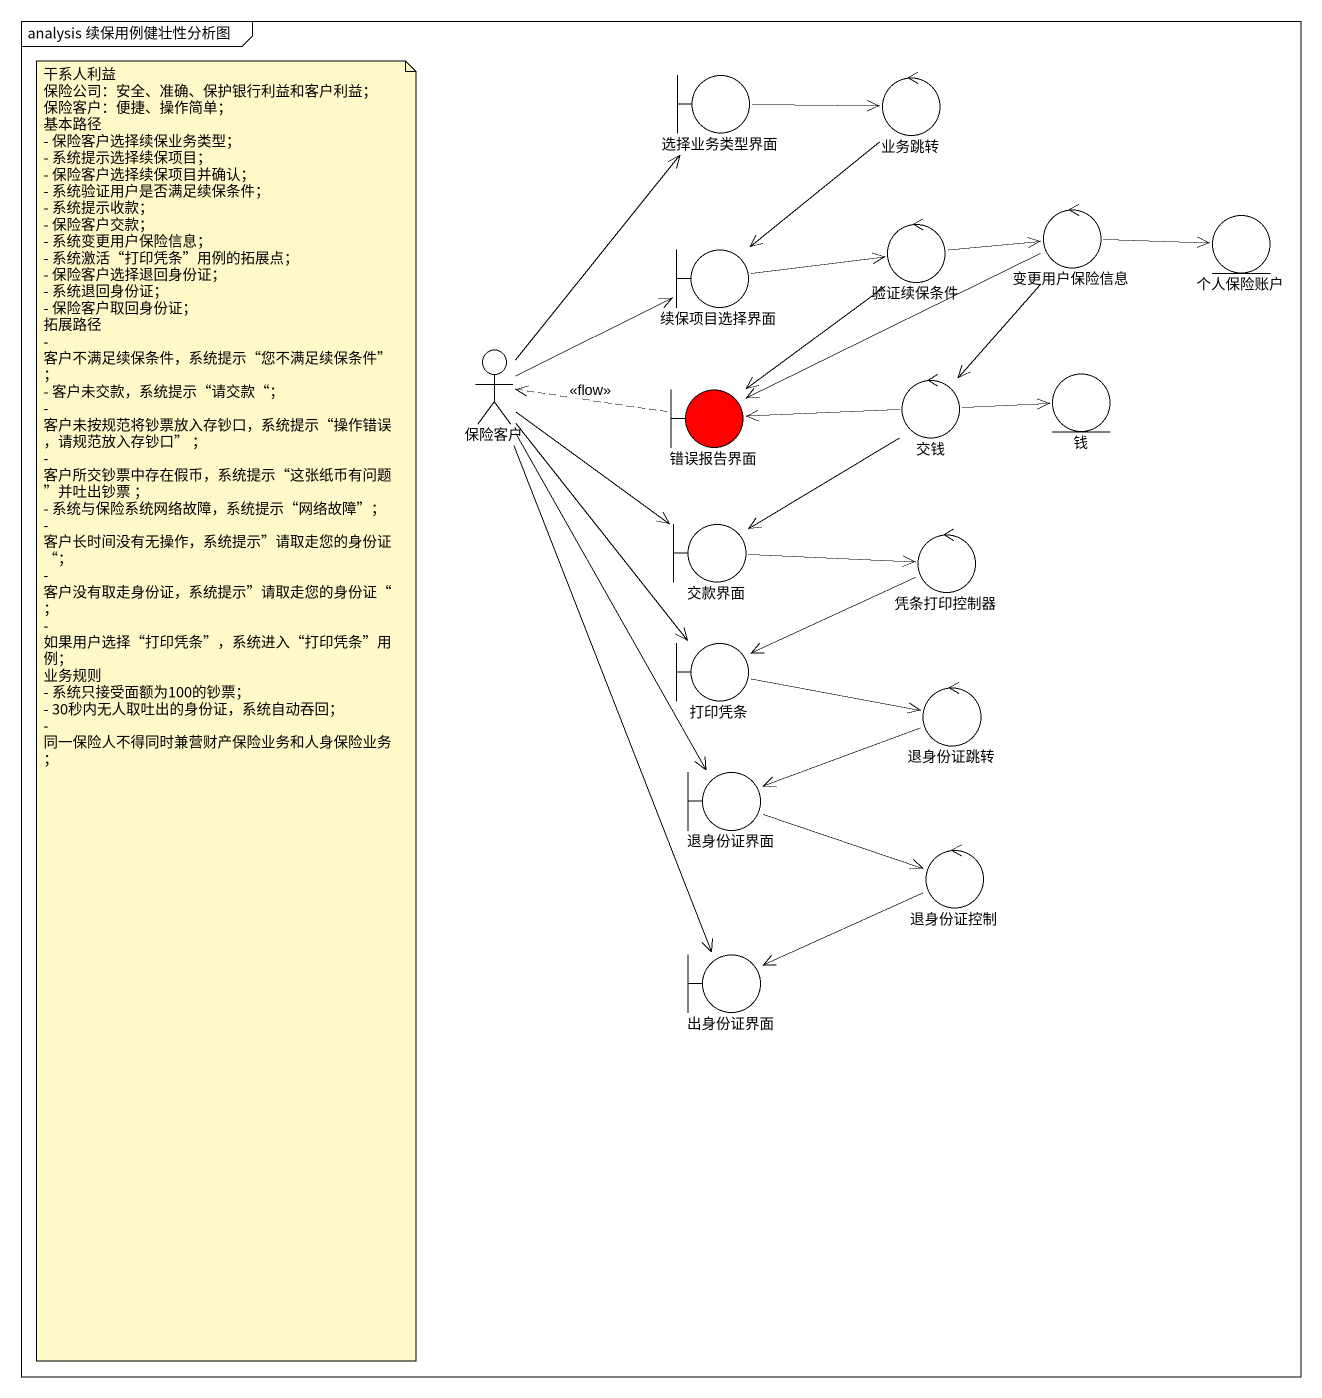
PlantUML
@startuml
mainframe analysis 续保用例健壮性分析图
boundary 选择业务类型界面
control 业务跳转
boundary 续保项目选择界面
control 验证续保条件
control 变更用户保险信息
entity 个人保险账户
actor 保险客户
entity 钱
boundary 错误报告界面 #FF0000
control 交钱
boundary 交款界面
control 凭条打印控制器
boundary 打印凭条
control 退身份证跳转
boundary 退身份证界面
control 退身份证控制
boundary 出身份证界面
选择业务类型界面 -right-> 业务跳转
业务跳转 --> 续保项目选择界面
续保项目选择界面 -right-> 验证续保条件
验证续保条件 -right-> 变更用户保险信息
验证续保条件 --> 错误报告界面
变更用户保险信息 -right-> 个人保险账户
变更用户保险信息 -left-> 错误报告界面
变更用户保险信息 --> 交钱
保险客户 -up-> 选择业务类型界面
保险客户 -right-> 续保项目选择界面
保险客户 --> 交款界面
保险客户 --> 打印凭条
保险客户 --> 退身份证界面
保险客户 --> 出身份证界面
错误报告界面 .left.> 保险客户 : <<flow>>
交钱 -right-> 钱
交钱 -left-> 错误报告界面
交钱 --> 交款界面
交款界面 -right-> 凭条打印控制器
凭条打印控制器 -left-> 打印凭条
打印凭条 -right-> 退身份证跳转
退身份证跳转 -left-> 退身份证界面
退身份证界面 -right-> 退身份证控制
退身份证控制 -left-> 出身份证界面
note as N1
  干系人利益
  保险公司：安全、准确、保护银行利益和客户利益；
  保险客户：便捷、操作简单；
  基本路径
  - 保险客户选择续保业务类型；
  - 系统提示选择续保项目；
  - 保险客户选择续保项目并确认；
  - 系统验证用户是否满足续保条件；
  - 系统提示收款；
  - 保险客户交款；
  - 系统变更用户保险信息；
  - 系统激活“打印凭条”用例的拓展点；
  - 保险客户选择退回身份证；
  - 系统退回身份证；
  - 保险客户取回身份证；
  拓展路径
  - 客户不满足续保条件，系统提示“您不满足续保条件”；
  - 客户未交款，系统提示“请交款“；
  - 客户未按规范将钞票放入存钞口，系统提示“操作错误，请规范放入存钞口” ；
  - 客户所交钞票中存在假币，系统提示“这张纸币有问题”并吐出钞票 ；
  - 系统与保险系统网络故障，系统提示“网络故障”；
  - 客户长时间没有无操作，系统提示”请取走您的身份证“；
  - 客户没有取走身份证，系统提示”请取走您的身份证“；
  - 如果用户选择“打印凭条”，系统进入“打印凭条”用例；
  业务规则
  - 系统只接受面额为100的钞票；
  - 30秒内无人取吐出的身份证，系统自动吞回；
  - 同一保险人不得同时兼营财产保险业务和人身保险业务；
end note
@enduml
